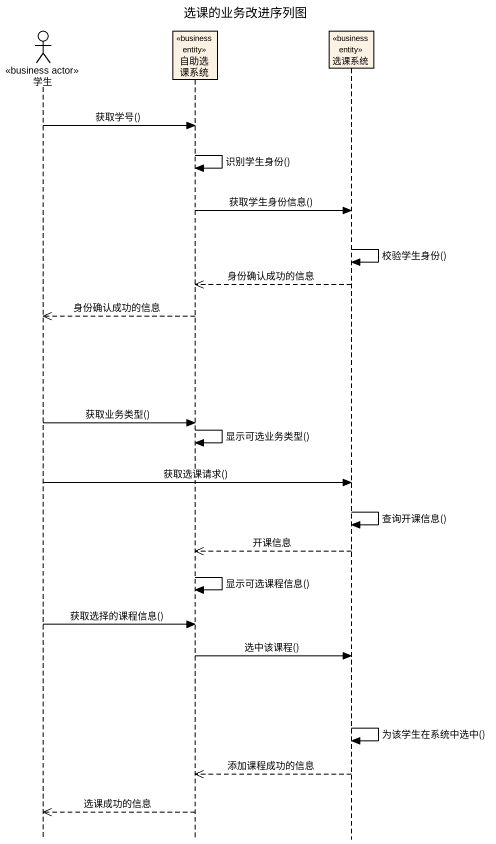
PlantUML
@startuml
title 选课的业务改进序列图
hide footbox
actor 学生 <<business actor>>
participant 自助选课系统 <<business entity>>
participant 选课系统 <<business entity>>

学生 -> 自助选课系统 : 获取学号()
自助选课系统 -> 自助选课系统 : 识别学生身份()
自助选课系统 -> 选课系统 : 获取学生身份信息()
选课系统 -> 选课系统 : 校验学生身份()
选课系统 -->> 自助选课系统 : 身份确认成功的信息
自助选课系统 -->> 学生 : 身份确认成功的信息
学生 -> 自助选课系统 : 获取业务类型()
自助选课系统 -> 自助选课系统 : 显示可选业务类型()
学生 -> 选课系统 : 获取选课请求()
选课系统 -> 选课系统 : 查询开课信息()
选课系统 -->> 自助选课系统 : 开课信息
自助选课系统 -> 自助选课系统 : 显示可选课程信息()
学生 -> 自助选课系统 : 获取选择的课程信息()
自助选课系统 -> 选课系统 : 选中该课程()
选课系统 -> 选课系统 : 为该学生在系统中选中()
选课系统 -->> 自助选课系统 : 添加课程成功的信息
自助选课系统 -->> 学生 : 选课成功的信息
@enduml
